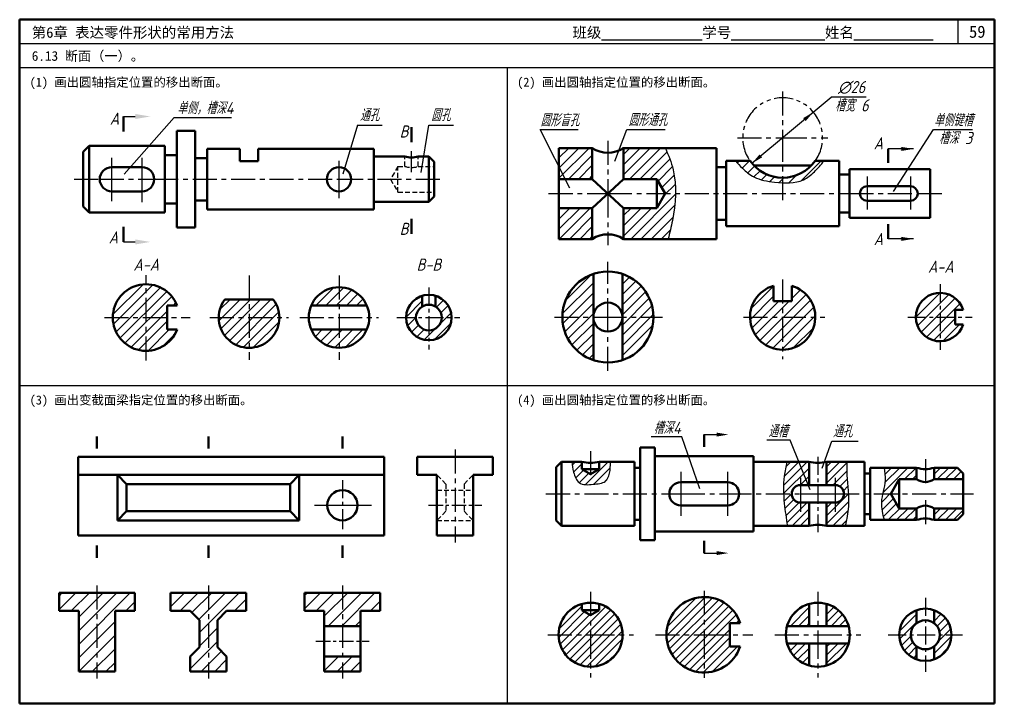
# Model space of a CAD drawing. Header units: millimetres. Extents: x 0 to 322, y 0 to 226.
import ezdxf

# ---------------------------------------------------------------- set-up
doc = ezdxf.new("R2010")
doc.units = ezdxf.units.MM
doc.header["$LTSCALE"] = 0.25
for name, pattern in [('CENTER', [50.800000000000004, 31.75, -6.35, 6.35, -6.35]), ('HIDDEN', [9.524999999999999, 6.35, -3.175]), ('PHANTOM', [63.50000000000001, 31.75, -6.35, 6.35, -6.35, 6.35, -6.35])]:
    doc.linetypes.add(name, pattern=pattern)
for name, color, linetype in [('点画线层', 7, 'CENTER'), ('答案', 1, 'Continuous'), ('细实线层', 7, 'Continuous'), ('虚线层', 7, 'HIDDEN')]:
    doc.layers.add(name, color=color, linetype=linetype)
doc.layers.add('粗实线层', color=7, linetype='Continuous', lineweight=50)
doc.styles.get("Standard").update_dxf_attribs({"font": 'gbeitc.shx', "height": 4, "bigfont": 'gbcbig.shx'})
doc.styles.add('宋体', font='', dxfattribs={"height": 3.5})
doc.styles.get('宋体').set_extended_font_data('SimSun')
doc.dimstyles.new('ISO-25', dxfattribs={"dimtxt": 4, "dimasz": 4, "dimexe": 2, "dimexo": 0, "dimgap": 1.25, "dimtad": 1, "dimtoh": 1, "dimdsep": 46, "dimtxsty": 'Standard', "dimcen": 0, "dimclrd": 256, "dimclre": 256, "dimclrt": 256, "dimadec": 0, "dimazin": 0, "dimtfac": 1, "dimtmove": 0, "dimatfit": 2, "dimfxl": 0, "dimlwd": -1, "dimlwe": -1, "dimarcsym": 0})
pattern_1 = [(45, (0, 0), (-1.683798022700466, 1.683798022700466), [])]
pattern_2 = [(45, (0, 0), (-2.245064030267288, 2.245064030267288), [])]
pattern_3 = [(45, (0, 0), (-1.347038418160373, 1.347038418160373), [])]

msp = doc.modelspace()

# ---------------------------------------------------------------- hatches: boundary and pattern name
at = {"layer": '答案'}
h = msp.add_hatch(dxfattribs=at)
h.set_pattern_fill('ANSI31', color=256, scale=0.75, style=0)
h.set_pattern_definition(pattern_1)
h.paths.add_polyline_path([(189.5215269554851, 141.9158289200978, 0.3218937539892924), (179.2947396792732, 127.6764524537037), (189.5215269554851, 127.6764524537037)])
h.paths.add_polyline_path([(189.5215269554851, 127.6764524537037), (179.2947396792732, 127.6764524537037, 0.3218937539892924), (189.5215269554851, 113.4370759873097)])
h.paths.add_polyline_path([(209.3478748275413, 127.6764524537037), (199.1210875513293, 127.6764524537037), (199.1210875513293, 113.4370759873097, 0.3218937539892924)])
h.paths.add_polyline_path([(199.1210875513293, 141.9158289200978), (199.1210875513293, 127.6764524537037), (209.3478748275413, 127.6764524537037, 0.3218937539892924)])
h = msp.add_hatch(dxfattribs=at)
h.set_pattern_fill('ANSI31', color=256, scale=0.75)
h.set_pattern_definition(pattern_1)
edge = h.paths.add_edge_path()
edge.add_arc((41.82161754618807, 127.521563848832), 10.99999999999989, 21.32368626349817, 338.6763137365019)
edge.add_line((52.06856831214754, 123.521563848832), (48.82161754618795, 123.521563848832))
edge.add_line((48.82161754618795, 123.521563848832), (48.82161754618795, 131.521563848832))
edge.add_line((48.82161754618795, 131.521563848832), (52.06856831214754, 131.521563848832))
h = msp.add_hatch(dxfattribs=at)
h.set_pattern_fill('ANSI31', color=256, scale=0.75)
h.set_pattern_definition(pattern_1)
h.paths.add_polyline_path([(105.5240262443267, 137.521563848832, 0.2982166266986075), (96.358874854415, 131.521563848832), (105.5240262443267, 131.521563848832)])
h.paths.add_polyline_path([(105.5240262443267, 137.521563848832), (105.5240262443267, 131.521563848832), (114.6891776342384, 131.521563848832, 0.2982166266986067)])
h.paths.add_polyline_path([(114.6891776342384, 123.521563848832), (105.5240262443267, 123.521563848832), (105.5240262443267, 117.521563848832, 0.2982166266986067)])
h.paths.add_polyline_path([(105.5240262443267, 123.521563848832), (96.358874854415, 123.521563848832, 0.2982166266986075), (105.5240262443267, 117.521563848832)])
h = msp.add_hatch(dxfattribs=at)
h.set_pattern_fill('ANSI31', color=256, scale=0.75, style=0)
h.set_pattern_definition(pattern_1)
edge = h.paths.add_edge_path()
edge.add_arc((252.0348900661207, 127.6764524537037), 10.77829154053074, 106.1609914818944, 433.8390085181058)
edge.add_line((255.0348900661207, 138.0288226428284), (255.0348900661207, 132.9103822869))
edge.add_line((255.0348900661207, 132.9103822869), (249.0348900661207, 132.9103822869))
edge.add_line((249.0348900661207, 132.9103822869), (249.0348900661207, 138.0288226428284))
h = msp.add_hatch(dxfattribs=at)
h.set_pattern_fill('ANSI31', color=256, scale=0.75, style=0)
h.set_pattern_definition(pattern_1)
edge = h.paths.add_edge_path()
edge.add_arc((304.0429127367289, 127.6764524537037), 8, 17.45677838737463, 342.5432216126254)
edge.add_line((311.6744608937492, 125.2765623047427), (309.042912736729, 125.2765623047427))
edge.add_line((309.0429127367289, 125.2765623047427), (309.0429127367289, 130.0763426026648))
edge.add_line((309.042912736729, 130.0763426026648), (311.6744608937492, 130.0763426026648))
h = msp.add_hatch(dxfattribs=at)
h.set_pattern_fill('ANSI31', color=256, scale=0.75)
h.set_pattern_definition(pattern_1)
edge = h.paths.add_edge_path()
edge.add_line((67.81422403614562, 133.5215638488318), (83.8142240361455, 133.5215638488318))
edge.add_arc((75.81422403614556, 127.521563848832), 9.999999999999886, -216.86989764584382, 36.86989764584382, ccw=False)
h = msp.add_hatch(dxfattribs=at)
h.set_pattern_fill('ANSI31', color=256, scale=0.75)
h.set_pattern_definition(pattern_1)
h.paths.add_polyline_path([(132.9944267196796, 134.6916405569293, 0.3294718003709768), (127.6944267196795, 127.521563848832), (130.9444267196795, 127.521563848832, -0.2624637686990385), (132.9944267196796, 131.1578394159473)])
h.paths.add_polyline_path([(130.9444267196795, 127.521563848832), (127.6944267196795, 127.521563848832, 0.4142135623730951), (135.1944267196795, 120.021563848832), (135.1944267196795, 123.271563848832, -0.4142135623730951)])
h.paths.add_polyline_path([(142.6944267196795, 127.521563848832), (139.4444267196795, 127.521563848832, -0.4142135623730951), (135.1944267196795, 123.271563848832), (135.1944267196795, 120.021563848832, 0.4142135623730951)])
h.paths.add_polyline_path([(137.3944267196795, 134.6916405569293), (137.3944267196795, 131.1578394159473, -0.2624637686990343), (139.4444267196795, 127.521563848832), (142.6944267196795, 127.521563848832, 0.3294718003709746)])
h = msp.add_hatch(dxfattribs=at)
h.set_pattern_fill('ANSI31', color=256, style=0)
h.set_pattern_definition(pattern_2)
h.paths.add_polyline_path([(25.54823529783573, 36.58283889155848), (13.04823529783573, 36.58283889155848), (13.04823529783573, 30.58283889155848), (19.54823529783567, 30.58283889155848), (19.54823529783573, 10.58283889155848), (25.54823529783573, 10.58283889155848)])
h.paths.add_polyline_path([(38.04823529783573, 36.58283889155848), (25.54823529783573, 36.58283889155848), (25.54823529783573, 10.58283889155848), (31.54823529783573, 10.58283889155848), (31.54823529783573, 30.58283889155848), (38.04823529783573, 30.58283889155848)])
h = msp.add_hatch(dxfattribs=at)
h.set_pattern_fill('ANSI31', color=256, style=0)
h.set_pattern_definition(pattern_2)
h.paths.add_polyline_path([(62.40752166073605, 36.58283889155848), (49.90752166073605, 36.58283889155848), (49.90752166073605, 30.58283889155848), (56.40752166073605, 30.58283889155848), (59.40752166073605, 27.58283889155848), (59.40752166073605, 18.58283889155848), (56.40752166073605, 15.58283889155848), (56.40752166073605, 10.58283889155848), (62.40752166073605, 10.58283889155848)])
h.paths.add_polyline_path([(74.90752166073605, 36.58283889155848), (62.40752166073605, 36.58283889155848), (62.40752166073605, 10.58283889155848), (68.40752166073605, 10.58283889155848), (68.40752166073605, 15.58283889155848), (65.40752166073605, 18.58283889155848), (65.40752166073605, 27.58283889155848), (68.40752166073605, 30.58283889155848), (74.90752166073605, 30.58283889155848)])
h = msp.add_hatch(dxfattribs=at)
h.set_pattern_fill('ANSI31', color=256, style=0)
h.set_pattern_definition(pattern_2)
h.paths.add_polyline_path([(106.6483444957292, 36.58283889155848), (94.14834449572925, 36.58283889155848), (94.14834449572925, 30.58283889155848), (100.6483444957292, 30.58283889155848), (100.6483444957292, 25.58283889155848), (106.6483444957292, 25.58283889155848)])
h.paths.add_polyline_path([(119.1483444957292, 36.58283889155848), (106.6483444957292, 36.58283889155848), (106.6483444957292, 25.58283889155848), (112.6483444957292, 25.58283889155848), (112.6483444957292, 30.58283889155848), (119.1483444957292, 30.58283889155848)])
h.paths.add_polyline_path([(106.6483444957292, 15.58283889155848), (100.6483444957292, 15.58283889155848), (100.6483444957292, 10.58283889155848), (106.6483444957292, 10.58283889155848)])
h.paths.add_polyline_path([(112.6483444957292, 15.58283889155848), (106.6483444957292, 15.58283889155848), (106.6483444957292, 10.58283889155848), (112.6483444957292, 10.58283889155848)])
h = msp.add_hatch(dxfattribs=at)
h.set_pattern_fill('ANSI31', color=256, scale=0.6, style=0)
h.set_pattern_definition(pattern_3)
h.paths.add_polyline_path([(188.6120945725111, 29.2089406108848), (185.7320945725111, 30.87170938615091), (185.7320945725111, 32.87139442063894, 0.3354367396454049), (178.0520945725111, 22.71170938615089), (188.6120945725111, 22.71170938615089)])
h.paths.add_polyline_path([(188.6120945725111, 22.71170938615089), (178.0520945725111, 22.71170938615089, 0.4142135623730951), (188.6120945725111, 12.15170938615087)])
h.paths.add_polyline_path([(199.1720945725111, 22.71170938615089), (188.6120945725111, 22.71170938615089), (188.6120945725111, 12.15170938615087, 0.4142135623730951)])
h.paths.add_polyline_path([(191.4920945725112, 32.8713944206389), (191.4920945725112, 30.87170938615091), (188.6120945725111, 29.20894061088475), (188.6120945725111, 22.71170938615089), (199.1720945725111, 22.71170938615089, 0.3354367396454018)])
h = msp.add_hatch(dxfattribs=at)
h.set_pattern_fill('ANSI31', color=256, scale=0.6, style=0)
h.set_pattern_definition(pattern_3)
h.paths.add_polyline_path([(226.13302754544, 35.1917093861509), (226.13302754544, 22.71170938615089), (234.61302754544, 22.71170938615089), (234.61302754544, 26.55170938615088), (238.0075717472189, 26.55170938615088, 0.3253046293250421)])
h.paths.add_polyline_path([(226.13302754544, 35.1917093861509, 0.4142135623730949), (213.65302754544, 22.71170938615089), (226.13302754544, 22.71170938615089)])
h.paths.add_polyline_path([(226.13302754544, 22.71170938615089), (213.65302754544, 22.71170938615089, 0.4142135623730947), (226.13302754544, 10.23170938615088)])
h.paths.add_polyline_path([(234.61302754544, 22.71170938615089), (226.13302754544, 22.71170938615089), (226.13302754544, 10.23170938615088, 0.3253046293250422), (238.0075717472189, 18.87170938615091), (234.61302754544, 18.87170938615091)])
h = msp.add_hatch(dxfattribs=at)
h.set_pattern_fill('ANSI31', color=256, scale=0.6, style=0)
h.set_pattern_definition(pattern_3)
h.paths.add_polyline_path([(266.5339605183691, 32.8713944206389), (266.5339605183689, 25.59170938615087), (273.8136455528571, 25.59170938615087, 0.2602324379690792)])
h.paths.add_polyline_path([(260.773960518369, 32.87139442063894, 0.2602324379690822), (253.4942754838809, 25.59170938615087), (260.773960518369, 25.59170938615087)])
h.paths.add_polyline_path([(260.773960518369, 19.83170938615089), (253.494275483881, 19.83170938615089, 0.2602324379690819), (260.773960518369, 12.55202435166284)])
h.paths.add_polyline_path([(273.8136455528571, 19.83170938615089), (266.5339605183689, 19.83170938615089), (266.5339605183691, 12.55202435166287, 0.2602324379690789)])
h = msp.add_hatch(dxfattribs=at)
h.set_pattern_fill('ANSI31', color=256, scale=0.6, style=0)
h.set_pattern_definition(pattern_3)
h.paths.add_polyline_path([(307.8050972760261, 22.71170938615089), (303.965097276026, 22.71170938615089, -0.2360679774997943), (302.045097276026, 18.87170938615083), (302.0450972760259, 14.56583926688179, 0.3178372451957865)])
h.paths.add_polyline_path([(302.0450972760258, 30.85757950542001), (302.0450972760259, 26.55170938615099, -0.2360679774997983), (303.965097276026, 22.71170938615089), (307.8050972760261, 22.71170938615089, 0.3178372451957884)])
h.paths.add_polyline_path([(296.2850972760259, 26.55170938615082), (296.285097276026, 30.85757950541993, 0.3178372451957808), (290.525097276026, 22.71170938615089), (294.365097276026, 22.71170938615089, -0.2360679774997827)])
h.paths.add_polyline_path([(296.2850972760259, 18.871709386151, -0.2360679774997786), (294.365097276026, 22.71170938615089), (290.525097276026, 22.71170938615089, 0.3178372451957789), (296.2850972760259, 14.56583926688187)])
at = {"layer": '细实线层'}
h = msp.add_hatch(dxfattribs=at)
h.set_pattern_fill('ANSI31', color=256, scale=0.75, style=0)
h.set_pattern_definition([(45, (-19.34194960615639, 107.389026068273), (-1.683798022700466, 1.683798022700466), [])])
edge = h.paths.add_edge_path()
edge.add_line((241.2820066045072, 179.2757587590511), (236.4132365085738, 179.2757587590511))
edge.add_spline(control_points=[(236.4132365085737, 179.2757587590512), (237.1513021273407, 178.445231065762), (238.9995224487967, 176.4594010012315), (243.0260032217477, 173.1812166607505), (250.1734873349313, 172.0655133785301), (257.6946648421977, 171.6076648715149), (262.711604553294, 175.6834316306961), (264.6875872329815, 178.0284817410784), (265.6734656528941, 179.2757587590517)], knot_values=[1.825729373001548, 1.825729373001548, 1.825729373001548, 1.825729373001548, 4.60826116324597, 8.603574888484742, 14.47158877783765, 22.45639026927432, 26.14189400687408, 30.12500893665601, 30.12500893665601, 30.12500893665601, 30.12500893665601], degree=3, periodic=0)
edge.add_line((265.6734656528937, 179.2757587590511), (262.7877735277344, 179.2757587590511))
edge.add_arc((252.0348900661207, 186.9307928710025), 13.19939581928583, 215.44726313146, 324.55273686854, ccw=False)
edge = h.paths.add_edge_path()
edge.add_line((210.4972087969568, 173.2972475164425), (213.2683632440132, 168.4974672185204))
edge.add_line((213.2683632440132, 168.4974672185204), (216.6283660389321, 168.4974672185204))
edge.add_spline(control_points=[(216.628366038932, 168.4974672185185), (216.6685098990447, 171.1680290936223), (216.2213345900468, 176.3564769744761), (214.3366820095101, 181.1861572195877), (213.3162344880304, 183.5240347926544)], knot_values=[2.543468125016538, 2.543468125016538, 2.543468125016538, 2.543468125016538, 9.157321280292559, 15.49042409508464, 15.49042409508464, 15.49042409508464, 15.49042409508464], degree=3, periodic=0)
edge.add_line((213.3162344880304, 183.5240347926544), (199.4736311181576, 183.5240347926544))
edge.add_line((199.4736311181576, 183.5240347926544), (199.4736311181576, 173.2972475164425))
edge.add_line((199.4736311181576, 173.2972475164425), (210.4972087969569, 173.2972475164425))
edge = h.paths.add_edge_path()
edge.add_line((199.4736311181576, 163.6976869205983), (199.4736311181576, 153.4708996443864))
edge.add_line((199.4736311181576, 153.4708996443864), (214.2095625224759, 153.4708996443864))
edge.add_spline(control_points=[(214.2095625224782, 153.4708996443952), (214.7489077349767, 155.4947846003245), (215.9386216401069, 160.3998534568767), (216.5837384711859, 165.5286276334095), (216.628366038932, 168.4974672185185)], knot_values=[15.49042409508463, 15.49042409508463, 15.49042409508463, 15.49042409508463, 20.73436126312571, 28.08692225058365, 28.08692225058365, 28.08692225058365, 28.08692225058365], degree=3, periodic=0)
edge.add_line((216.6283660389321, 168.4974672185204), (213.2683632440132, 168.4974672185204))
edge.add_line((213.2683632440132, 168.4974672185204), (210.4972087969569, 163.6976869205983))
edge.add_line((210.4972087969568, 163.6976869205983), (199.4736311181576, 163.6976869205983))
h.paths.add_polyline_path([(178.1379522765318, 163.6976869205983), (178.1379522765318, 153.4708996443864), (189.1689833886568, 153.4708996443864), (189.1689833886568, 163.6976869205983)])
h.paths.add_polyline_path([(189.1689833886568, 183.5240347926544), (178.1379522765318, 183.5240347926544), (178.1379522765318, 173.2972475164425), (189.1689833886568, 173.2972475164425)])
h = msp.add_hatch(dxfattribs=at)
h.set_pattern_fill('ANSI31', color=256, scale=0.6, style=0)
h.set_pattern_definition([(45, (-126.5419164830599, -47.15710290611037), (-1.347038418160373, 1.347038418160373), [])])
edge = h.paths.add_edge_path()
edge.add_spline(control_points=[(182.369441447731, 79.83622447625261), (182.52975164573, 78.7135864474637), (182.868209298847, 76.34339766804474), (184.5082794176042, 71.99638021993907), (189.2755885983144, 72.38815894330924), (194.9097084238434, 72.95392163894395), (195.1096511154867, 77.19281150578402), (195.2343373236789, 79.83622447625261)], knot_values=[0, 0, 0, 0, 3.487818047014511, 7.363715630234688, 12.08143728670662, 16.11714626258712, 22.80357680642049, 22.80357680642049, 22.80357680642049, 22.80357680642049], degree=3, periodic=0)
edge.add_line((195.2343373236789, 79.83622447625261), (191.4920945725112, 79.83622447625261))
edge.add_line((191.4920945725112, 79.83622447625261), (191.4920945725112, 77.43622447625262))
edge.add_line((191.4920945725112, 77.43622447625262), (188.6120945725111, 75.77345570098647))
edge.add_line((188.6120945725111, 75.77345570098647), (185.7320945725111, 77.43622447625262))
edge.add_line((185.7320945725111, 77.43622447625262), (185.7320945725111, 79.83622447625261))
edge.add_line((185.7320945725111, 79.83622447625261), (182.369441447731, 79.83622447625261))
h = msp.add_hatch(dxfattribs=at)
h.set_pattern_fill('ANSI31', color=256, scale=0.6, style=0)
h.set_pattern_definition([(45, (-114.7359142230324, -47.15710290611037), (-1.347038418160373, 1.347038418160373), [])])
edge = h.paths.add_edge_path()
edge.add_line((260.773960518369, 66.39622447625256), (257.893960518369, 66.39622447625256))
edge.add_arc((257.893960518369, 69.27622447625257), 2.88, 180, 270, ccw=False)
edge.add_line((255.0139605183689, 69.27622447625257), (252.4562849673318, 69.27622447625257))
edge.add_spline(control_points=[(252.456284967332, 69.27622447625257), (252.497390808937, 68.2192007922275), (252.7610761996467, 64.66687840473759), (253.3261823408894, 61.1718610401538), (253.7232319570039, 58.71622447625255)], knot_values=[0, 0, 0, 0, 3.292766572118498, 11.07224256934329, 11.07224256934329, 11.07224256934329, 11.07224256934329], degree=3, periodic=0)
edge.add_line((253.7232319570039, 58.71622447625259), (260.773960518369, 58.71622447625258))
edge.add_line((260.773960518369, 58.71622447625255), (260.773960518369, 66.39622447625256))
edge = h.paths.add_edge_path()
edge.add_spline(control_points=[(272.8329710853272, 58.71622447625255), (273.2859430011714, 60.82883997558012), (274.0360925532921, 64.32746210907501), (273.9180446130018, 67.86959056767378), (273.8219111297603, 69.27622447625257)], knot_values=[0, 0, 0, 0, 6.706919669095909, 11.10707443419778, 11.10707443419778, 11.10707443419778, 11.10707443419778], degree=3, periodic=0)
edge.add_line((273.8219111297603, 69.27622447625257), (272.293960518369, 69.27622447625257))
edge.add_arc((269.4139605183689, 69.27622447625257), 2.88, -90, 0, ccw=False)
edge.add_line((269.4139605183689, 66.39622447625256), (266.5339605183689, 66.39622447625256))
edge.add_line((266.5339605183689, 66.39622447625256), (266.533960518369, 58.71622447625255))
edge.add_line((266.5339605183691, 58.71622447625255), (272.8329710853274, 58.71622447625253))
edge = h.paths.add_edge_path()
edge.add_spline(control_points=[(273.8219111297603, 69.27622447625257), (273.6807252149883, 71.34206967851895), (273.259339412092, 74.86937113291987), (273.326470203991, 78.38634277107998), (273.3541450666404, 79.83622447625258)], knot_values=[11.10707443419778, 11.10707443419778, 11.10707443419778, 11.10707443419778, 17.56933768213819, 22.10204673735379, 22.10204673735379, 22.10204673735379, 22.10204673735379], degree=3, periodic=0)
edge.add_line((273.3541450666404, 79.83622447625258), (266.5339605183692, 79.8362244762526))
edge.add_line((266.5339605183691, 79.83622447625258), (266.533960518369, 72.15622447625256))
edge.add_line((266.5339605183689, 72.15622447625253), (269.4139605183689, 72.15622447625253))
edge.add_arc((269.4139605183689, 69.27622447625257), 2.879999999999993, 0, 90, ccw=False)
edge.add_line((272.293960518369, 69.27622447625257), (273.8219111297603, 69.27622447625257))
edge = h.paths.add_edge_path()
edge.add_line((260.773960518369, 79.83622447625258), (253.5495072965662, 79.83622447625257))
edge.add_spline(control_points=[(253.5495072965662, 79.83622447625258), (253.2164935456549, 78.2758914837791), (252.4747078934591, 74.80026135349947), (252.3800151329867, 71.2374790846386), (252.456284967332, 69.27622447625257)], knot_values=[11.07224256934328, 11.07224256934328, 11.07224256934328, 11.07224256934328, 16.04951410934362, 22.15907788876199, 22.15907788876199, 22.15907788876199, 22.15907788876199], degree=3, periodic=0)
edge.add_line((252.4562849673318, 69.27622447625257), (255.013960518369, 69.27622447625257))
edge.add_arc((257.893960518369, 69.27622447625257), 2.88, 90, 180, ccw=False)
edge.add_line((257.893960518369, 72.15622447625253), (260.773960518369, 72.15622447625253))
edge.add_line((260.773960518369, 72.15622447625253), (260.773960518369, 79.83622447625255))
h = msp.add_hatch(dxfattribs=at)
h.set_pattern_fill('ANSI31', color=256, scale=0.6, style=0)
h.set_pattern_definition([(45, (-111.84784838094, -47.15710290611037), (-1.347038418160373, 1.347038418160373), [])])
edge = h.paths.add_edge_path()
edge.add_line((296.2850972760259, 77.91622447625255), (285.6233560728834, 77.91622447625257))
edge.add_spline(control_points=[(285.6233560728834, 77.91622447625258), (285.8316218664532, 76.52413524532975), (286.2655185672903, 73.62388497275953), (285.4955931738419, 70.76292490245834), (285.1726001073181, 69.27622447625257)], knot_values=[9.112091364901442, 9.112091364901442, 9.112091364901442, 9.112091364901442, 13.46800297061626, 18.18710864191295, 18.18710864191295, 18.18710864191295, 18.18710864191295], degree=3, periodic=0)
edge.add_line((285.1726001073181, 69.27622447625257), (287.7685173390704, 69.27622447625258))
edge.add_line((287.7685173390705, 69.27622447625257), (290.5397986311806, 74.07622447625255))
edge.add_line((290.5397986311806, 74.07622447625256), (296.2850972760259, 74.07622447625258))
edge.add_line((296.2850972760259, 74.07622447625256), (296.2850972760259, 77.91622447625255))
edge = h.paths.add_edge_path()
edge.add_line((296.2850972760259, 64.47622447625257), (290.5397986311806, 64.47622447625257))
edge.add_line((290.5397986311807, 64.47622447625257), (287.7685173390705, 69.27622447625257))
edge.add_line((287.7685173390705, 69.27622447625257), (285.1726001073182, 69.27622447625258))
edge.add_spline(control_points=[(285.1726001073181, 69.27622447625257), (284.9686372825154, 68.3374067430176), (284.4393181992206, 65.46800130210605), (285.1470680063536, 62.57984274512616), (285.6233560728836, 60.63622447625255)], knot_values=[0, 0, 0, 0, 2.980008622537212, 9.11209136490144, 9.11209136490144, 9.11209136490144, 9.11209136490144], degree=3, periodic=0)
edge.add_line((285.6233560728834, 60.63622447625255), (296.2850972760259, 60.63622447625258))
edge.add_line((296.2850972760259, 60.63622447625258), (296.285097276026, 64.47622447625257))
h.paths.add_polyline_path([(311.6597986311807, 64.47622447625257), (302.0450972760259, 64.47622447625257), (302.0450972760259, 60.63622447625255), (309.7397986311805, 60.63622447625258), (311.6597986311807, 62.55622447625247)])
h.paths.add_polyline_path([(309.7397986311805, 77.91622447625251), (302.0450972760259, 77.91622447625255), (302.0450972760259, 74.07622447625256), (311.6597986311806, 74.07622447625256), (311.6597986311806, 75.99622447625266)])

# ---------------------------------------------------------------- linework, layer by layer
at = {"lineweight": 50}
for p, q in [((322, 226), (0, 226)), ((0, 226), (0, 0)), ((322, 0), (322, 226)), ((0, 0), (322, 0))]:
    msp.add_line(p, q, dxfattribs=at)
for p, q in [((310, 218), (310, 226)), ((322, 218), (0, 218)), ((322, 210), (0, 210)), ((161, 210), (161, 0)), ((322, 105), (0, 105)), ((218.45302754544, 76.51971701756909), (218.45302754544, 62.03273193493609)), ((233.8130275454401, 76.51971701756909), (233.8130275454401, 62.03273193493609)), ((257.893960518369, 74.61691638730451), (257.893960518369, 63.33411969085098)), ((269.4139605183689, 74.61691638730451), (269.4139605183689, 63.33411969085098)), ((257.893960518369, 69.2762244762526), (269.4139605183689, 69.2762244762526))]:
    msp.add_line(p, q)
for points in [[(291.0407342798451, 183.936853954923), (291.0407342798451, 182.5369180346957), (295.240542040527, 183.2368859948093)], [(291.0407342798451, 154.2173724724258), (291.0407342798451, 152.8174365521985), (295.240542040527, 153.5174045123122)]]:
    msp.add_solid(points)
at = {"layer": '点画线层'}
for p, q in [((252.0348900661207, 202.2224254881049), (252.0348900661209, 186.9307928710025)), ((237.0731617376329, 186.9307928710025), (252.0348900661207, 186.9307928710025)), ((252.0348900661207, 186.9307928710025), (266.9670752387869, 186.9307928710025)), ((252.0348900661207, 186.9307928710025), (252.0348900661207, 165.2670519725283)), ((194.3213072534072, 185.9294988817353), (194.3213072534072, 168.4974672185204)), ((18.0027672855889, 173.2225790405472), (26.4944267196795, 173.2225790405472)), ((26.4944267196795, 173.2225790405472), (44.49442671967949, 173.2225790405472)), ((44.49442671967949, 173.2225790405472), (105.5240262443267, 173.2225790405472)), ((105.5240262443267, 173.2225790405472), (139.9486086249852, 173.2225790405472)), ((174.7536360753513, 168.4974672185204), (194.3213072534072, 168.4974672185204)), ((194.3213072534072, 168.4974672185204), (194.3213072534072, 151.4790058092042)), ((194.3213072534072, 168.4974672185204), (279.9205230994522, 168.4974672185204)), ((274.0745710694538, 168.4974672185204), (296.6618273567836, 168.4974672185204)), ((296.6618273567836, 168.4974672185204), (304.664877812529, 168.4974672185204)), ((194.3213072534072, 125.9864652488959), (194.3213072534072, 145.9669271916624)), ((41.82161754618801, 113.364263536829), (41.82161754618812, 141.4973597341915)), ((75.81422403614556, 141.4324133721863), (75.81422403614556, 113.5457674406099)), ((105.5240262443267, 141.4324133721863), (105.5240262443267, 113.5457674406099)), ((252.0348900661207, 140.0873761714482), (252.0348900661207, 113.7908749580479)), ((28.01694911892594, 127.521563848832), (56.35284789496484, 127.521563848832)), ((62.82693704902351, 127.521563848832), (88.80151102326761, 127.521563848832)), ((92.53673925720466, 127.521563848832), (118.5113132314488, 127.521563848832)), ((176.6743421947714, 127.6764524537037), (192.5637068991392, 127.6764524537037)), ((192.5637068991392, 127.6764524537037), (212.3578517559866, 127.6764524537037)), ((194.3213072534072, 109.9431953039485), (194.3213072534072, 125.9864652488959)), ((239.0773880532862, 127.6764524537037), (265.9204675617765, 127.6764524537037)), ((143.8438825437767, 83.91643428758664), (143.8438825437767, 53.18544364163449)), ((188.6120945725111, 83.39009070433548), (188.6120945725111, 73.96053443533506)), ((299.165097276026, 80.69975883832052), (299.165097276026, 71.5727871077227)), ((173.8708617130162, 69.2762244762526), (218.45302754544, 69.2762244762526)), ((218.45302754544, 69.2762244762526), (233.8130275454401, 69.2762244762526)), ((233.8130275454401, 69.2762244762526), (257.893960518369, 69.2762244762526)), ((269.4139605183689, 69.2762244762526), (315.1099683813095, 69.2762244762526)), ((299.165097276026, 67.16581843249428), (299.165097276026, 57.99412773749114)), ((106.6483444957292, 62.02882731756137), (106.6483444957292, 57.58242742639095)), ((188.6120945725111, 36.8717093861509), (188.6120945725111, 22.71170938615089)), ((226.13302754544, 37.19869446878388), (226.13302754544, 22.71170938615089)), ((263.653960518369, 36.8717093861509), (263.653960518369, 22.71170938615089)), ((174.4520945725111, 22.71170938615089), (188.6120945725111, 22.71170938615089)), ((188.6120945725111, 22.71170938615089), (188.6120945725111, 8.551709386150861)), ((188.6120945725111, 22.71170938615089), (202.772094572511, 22.71170938615089)), ((210.0530275454402, 22.71170938615089), (226.13302754544, 22.71170938615089)), ((226.13302754544, 22.71170938615089), (226.13302754544, 8.527892683079287)), ((226.13302754544, 22.71170938615089), (242.2130275454401, 22.71170938615089)), ((249.493960518369, 22.71170938615089), (263.653960518369, 22.71170938615089)), ((263.653960518369, 22.71170938615089), (277.8139605183688, 22.71170938615089)), ((263.653960518369, 22.71170938615089), (263.653960518369, 8.551709386150861))]:
    msp.add_line(p, q, dxfattribs=at)
at = {"layer": '点画线层', "ltscale": 0.75}
for p, q in [((304.0429127367289, 138.5371038461527), (304.0429127367289, 116.8332930049108)), ((135.1944267196795, 137.5042748967386), (135.1944267196795, 116.9943405667201)), ((124.5859702488372, 127.521563848832), (145.4746142359859, 127.521563848832)), ((293.3783826276448, 127.6764524537037), (314.6094621705748, 127.6764524537037)), ((263.653960518369, 81.50543495208865), (263.653960518369, 56.56444156313518)), ((106.6483444957292, 73.77320893049375), (106.6483444957292, 62.02882731756137)), ((299.165097276026, 34.9517093861509), (299.165097276026, 10.47170938615086)), ((286.925097276026, 22.71170938615089), (311.4050972760259, 22.71170938615089))]:
    msp.add_line(p, q, dxfattribs=at)
at = {"layer": '点画线层', "ltscale": 0.6}
msp.add_line((135.1095449731987, 65.50624813380284), (152.6368232488908, 65.50624813380284), dxfattribs=at)
at = {"layer": '答案', "lineweight": 50}
for p, q in [((189.5215269554851, 113.4370759873097), (189.5215269554851, 141.9158289200978)), ((199.1210875513293, 113.4370759873097), (199.1210875513293, 141.9158289200978)), ((249.0348900661207, 138.0288226428284), (249.0348900661207, 132.9103822869)), ((255.0348900661207, 138.0288226428284), (255.0348900661207, 132.9103822869)), ((67.81422403614562, 133.5215638488318), (83.8142240361455, 133.5215638488318)), ((132.9944267196796, 131.1578394159473), (132.9944267196796, 134.6916405569293)), ((137.3944267196795, 131.1578394159473), (137.3944267196795, 134.6916405569293)), ((255.0348900661207, 132.9103822869), (249.0348900661207, 132.9103822869)), ((48.82161754618795, 131.521563848832), (52.06856831214754, 131.521563848832)), ((48.82161754618795, 123.521563848832), (48.82161754618795, 131.521563848832)), ((96.358874854415, 131.521563848832), (114.6891776342384, 131.521563848832)), ((309.042912736729, 130.0763426026648), (311.6744608937492, 130.0763426026648)), ((309.0429127367289, 125.2765623047427), (309.0429127367289, 130.0763426026648)), ((48.82161754618795, 123.521563848832), (52.06856831214754, 123.521563848832)), ((96.358874854415, 123.521563848832), (114.6891776342384, 123.521563848832)), ((309.042912736729, 125.2765623047427), (311.6744608937492, 125.2765623047427)), ((13.04823529783573, 36.58283889155848), (38.04823529783573, 36.58283889155848)), ((13.04823529783573, 30.58283889155848), (13.04823529783573, 36.58283889155848)), ((38.04823529783573, 30.58283889155848), (38.04823529783573, 36.58283889155848)), ((49.90752166073605, 36.58283889155848), (74.90752166073605, 36.58283889155848)), ((49.90752166073605, 30.58283889155848), (49.90752166073605, 36.58283889155848)), ((74.90752166073605, 30.58283889155848), (74.90752166073605, 36.58283889155848)), ((94.14834449572925, 36.58283889155848), (119.1483444957292, 36.58283889155848)), ((94.14834449572925, 30.58283889155848), (94.14834449572925, 36.58283889155848)), ((119.1483444957292, 30.58283889155848), (119.1483444957292, 36.58283889155848)), ((185.7320945725111, 32.87139442063894), (185.7320945725111, 30.87170938615091)), ((191.4920945725112, 32.87139442063891), (191.4920945725112, 30.87170938615091)), ((260.773960518369, 32.87139442063894), (260.773960518369, 25.59170938615087)), ((266.5339605183691, 32.8713944206389), (266.5339605183689, 25.59170938615087)), ((13.04823529783573, 30.58283889155848), (19.54823529783567, 30.58283889155848)), ((19.54823529783567, 30.58283889155848), (19.54823529783573, 10.58283889155848)), ((31.54823529783573, 30.58283889155848), (38.04823529783573, 30.58283889155848)), ((31.54823529783573, 30.58283889155848), (31.54823529783573, 10.58283889155848)), ((49.90752166073605, 30.58283889155848), (56.40752166073599, 30.58283889155848)), ((59.40752166073605, 27.58283889155848), (56.40752166073605, 30.58283889155848)), ((65.40752166073605, 27.58283889155848), (68.40752166073605, 30.58283889155848)), ((68.40752166073605, 30.58283889155848), (74.90752166073605, 30.58283889155848)), ((94.14834449572925, 30.58283889155848), (100.6483444957292, 30.58283889155848)), ((100.6483444957292, 30.58283889155848), (100.6483444957292, 10.58283889155848)), ((112.6483444957292, 30.58283889155848), (119.1483444957292, 30.58283889155848)), ((112.6483444957292, 30.58283889155848), (112.6483444957292, 10.58283889155848)), ((185.7320945725111, 30.87170938615091), (191.4920945725112, 30.87170938615091)), ((185.7320945725111, 30.87170938615091), (188.6120945725111, 29.2089406108848)), ((188.6120945725111, 29.20894061088475), (191.4920945725112, 30.87170938615091)), ((296.285097276026, 30.85757950541992), (296.2850972760259, 26.55170938615081)), ((302.0450972760258, 30.85757950542), (302.0450972760259, 26.55170938615099)), ((59.40752166073605, 27.58283889155848), (59.40752166073605, 18.58283889155848)), ((65.40752166073605, 27.58283889155848), (65.40752166073605, 18.58283889155848)), ((234.61302754544, 26.55170938615088), (238.0075717472189, 26.55170938615088)), ((234.61302754544, 18.87170938615091), (234.61302754544, 26.55170938615088)), ((100.6483444957292, 25.58283889155848), (112.6483444957292, 25.58283889155848)), ((253.4942754838809, 25.59170938615087), (273.8136455528571, 25.59170938615087)), ((253.494275483881, 19.83170938615089), (273.8136455528571, 19.83170938615089)), ((260.773960518369, 19.83170938615089), (260.773960518369, 12.55202435166284)), ((266.5339605183689, 19.83170938615089), (266.5339605183691, 12.55202435166287)), ((59.40752166073605, 18.58283889155848), (56.40752166073605, 15.58283889155848)), ((65.40752166073605, 18.58283889155848), (68.40752166073605, 15.58283889155848)), ((234.61302754544, 18.87170938615091), (238.0075717472189, 18.87170938615091)), ((296.2850972760259, 18.87170938615098), (296.2850972760259, 14.56583926688186)), ((302.045097276026, 18.87170938615082), (302.0450972760259, 14.56583926688179)), ((56.40752166073605, 15.58283889155848), (56.40752166073605, 10.58283889155848)), ((68.40752166073605, 15.58283889155848), (68.40752166073605, 10.58283889155848)), ((100.6483444957292, 15.58283889155848), (112.6483444957292, 15.58283889155848)), ((19.54823529783567, 10.58283889155848), (31.54823529783573, 10.58283889155848)), ((56.40752166073599, 10.58283889155848), (68.40752166073605, 10.58283889155848)), ((100.6483444957292, 10.58283889155848), (112.6483444957292, 10.58283889155848))]:
    msp.add_line(p, q, dxfattribs=at)
at = {"layer": '答案', "linetype": 'CENTER'}
for p, q in [((25.54823529783573, 38.99302504534228), (25.54823529783573, 8.262034399390132)), ((62.40752166073605, 38.99302504534228), (62.40752166073605, 8.262034399390132)), ((106.6483444957292, 38.99302504534228), (106.6483444957292, 8.262034399390132))]:
    msp.add_line(p, q, dxfattribs=at)
at = {"layer": '答案', "linetype": 'CENTER', "ltscale": 0.6}
msp.add_line((97.91400692515128, 20.58283889155848), (115.4412852008434, 20.58283889155848), dxfattribs=at)
at = {"layer": '答案', "lineweight": 50}
for centre, radius in [((194.3213072534072, 127.6764524537037), 15.02656757413405), ((105.5240262443267, 127.521563848832), 10), ((135.1944267196795, 127.521563848832), 7.5), ((194.3213072534072, 127.6764524537037), 4.799780297922098), ((135.1944267196795, 127.521563848832), 4.25), ((188.6120945725111, 22.71170938615089), 10.56000000000002), ((263.653960518369, 22.71170938615089), 10.56000000000002), ((299.165097276026, 22.71170938615089), 8.640000000000029), ((299.165097276026, 22.71170938615089), 4.800000000000011)]:
    msp.add_circle(centre, radius, dxfattribs=at)
for centre, radius, start, end in [((41.82161754618807, 127.521563848832), 10.99999999999989, 21.32368626349817, 338.6763137365019), ((252.0348900661207, 127.6764524537037), 10.77829154053074, 106.1609914818944, 73.83900851810583), ((304.0429127367289, 127.6764524537037), 8, 17.45677838737463, 342.5432216126254), ((75.81422403614556, 127.521563848832), 9.999999999999886, 143.1301023541561, 36.86989764584388), ((226.13302754544, 22.71170938615089), 12.48000000000002, 17.9202131393922, 342.0797868606078)]:
    msp.add_arc(centre, radius, start, end, dxfattribs=at)
at = {"layer": '粗实线层'}
for p, q in [((34.37436160279537, 188.9460922685956), (34.37436160279537, 193.9460922685956)), ((129.4944267196795, 185.4457415168576), (129.4944267196795, 190.4457415168576)), ((51.99442671967972, 189.2225790405472), (57.99442671967972, 189.2225790405473)), ((51.9944267196795, 157.2225790405472), (51.99442671967972, 189.2225790405472)), ((57.99442671967927, 157.2225790405472), (57.99442671967972, 189.2225790405472)), ((22.99442671967961, 184.2225790405473), (20.99442671967961, 182.2225790405472)), ((22.99442671967961, 184.2225790405471), (47.9944267196795, 184.2225790405471)), ((22.99442671967961, 162.2225790405472), (22.99442671967961, 184.2225790405471)), ((47.9944267196795, 162.2225790405472), (47.99442671967961, 184.2225790405471)), ((20.99442671967961, 164.2225790405474), (20.99442671967961, 182.2225790405472)), ((47.9944267196795, 181.2225790405472), (51.99442671967961, 181.2225790405471)), ((61.9944267196795, 183.2225790405471), (72.81422403614556, 183.2225790405471)), ((61.9944267196795, 163.2225790405472), (61.99442671967961, 183.2225790405472)), ((72.81422403614556, 183.2225790405471), (72.81422403614556, 179.2225790405471)), ((78.81422403614556, 183.2225790405471), (116.9944267196794, 183.2225790405471)), ((78.81422403614556, 179.2225790405471), (78.81422403614556, 183.2225790405471)), ((116.9944267196794, 163.2225790405472), (116.9944267196796, 183.2225790405472)), ((116.9944267196797, 180.7225790405472), (127.2944267196796, 180.7225790405473)), ((131.6944267196795, 180.7225790405472), (135.1944267196795, 180.7225790405472)), ((135.1944267196795, 165.7225790405472), (135.1944267196795, 180.7225790405472)), ((135.1944267196795, 180.7225790405472), (136.9944267196795, 178.9225790405471)), ((178.1379522765318, 153.4708996443864), (178.1379522765318, 183.5240347926544)), ((178.1379522765318, 183.5240347926544), (189.1689833886568, 183.5240347926544)), ((189.1689833886568, 183.5240347926544), (189.1689833886568, 173.2972475164426)), ((199.1210875513293, 183.5240347926544), (199.4736311181576, 183.5240347926544)), ((199.4736311181576, 183.5240347926544), (230.191509280066, 183.5240347926544)), ((199.4736311181576, 183.5240347926544), (199.4736311181576, 173.2972475164425)), ((230.191509280066, 183.5240347926544), (230.191509280066, 153.4708996443864)), ((286.8643544215803, 178.5924078538992), (286.8643544215803, 183.2368859948093)), ((30.4944267196795, 177.2225790405472), (40.4944267196795, 177.2225790405472)), ((57.99442671967961, 180.2225790405473), (61.9944267196795, 180.2225790405472)), ((72.81422403614556, 179.2225790405471), (78.81422403614556, 179.2225790405471)), ((136.9944267196795, 167.5225790405472), (136.9944267196795, 178.9225790405471)), ((136.9944267196795, 167.7225790405473), (136.9944267196795, 178.7225790405469)), ((233.343252539322, 177.1975743513183), (230.191509280066, 177.1975743513183)), ((241.2820066045072, 179.2757587590511), (233.343252539322, 179.2757587590511)), ((233.343252539322, 179.2757587590511), (233.343252539322, 168.4974672185204)), ((242.5511693585396, 177.7502105618689), (261.5186107737019, 177.7502105618689)), ((270.7265275929195, 179.2757587590511), (262.7877735277343, 179.2757587590511)), ((270.7265275929195, 168.4974672185204), (270.7265275929195, 179.2757587590511)), ((274.0745710694538, 174.7861137902886), (270.7265275929195, 174.7861137902886)), ((300.7018082061245, 176.4974672185204), (274.0745710694538, 176.4974672185204)), ((274.0745710694538, 176.4974672185204), (274.0745710694538, 168.4974672185204)), ((300.7018082061245, 168.4974672185204), (300.7018082061245, 176.4974672185204)), ((178.1379522765318, 173.2972475164425), (189.1689833886569, 173.2972475164425)), ((189.1689833886568, 173.2972475164425), (199.4736311181576, 163.6976869205983)), ((199.4736311181576, 173.2972475164425), (189.1689833886568, 163.6976869205983)), ((199.4736311181577, 173.2972475164425), (210.4972087969568, 173.2972475164425)), ((210.4972087969568, 173.2972475164425), (213.2683632440132, 168.4974672185204)), ((210.4972087969568, 173.2972475164425), (210.4972087969568, 168.4974672185204)), ((279.9205230994522, 170.8973573674814), (294.2619372078226, 170.8973573674814)), ((30.4944267196795, 169.2225790405472), (40.4944267196795, 169.2225790405472)), ((135.1944267196795, 165.7225790405472), (136.9944267196795, 167.5225790405472)), ((210.4972087969568, 163.6976869205983), (213.2683632440132, 168.4974672185204)), ((210.4972087969568, 163.6976869205983), (210.4972087969568, 168.4974672185204)), ((233.343252539322, 157.7191756779896), (233.343252539322, 168.4974672185204)), ((270.7265275929195, 168.4974672185204), (270.7265275929195, 157.7191756779896)), ((274.0745710694538, 160.4974672185204), (274.0745710694538, 168.4974672185204)), ((300.7018082061245, 168.4974672185204), (300.7018082061245, 160.4974672185204)), ((22.99442671967961, 162.2225790405471), (20.99442671967961, 164.2225790405474)), ((47.99442671967938, 165.2225790405471), (51.99442671967961, 165.2225790405471)), ((57.9944267196795, 166.2225790405471), (61.99442671967938, 166.2225790405473)), ((116.9944267196795, 165.7225790405471), (135.1944267196795, 165.7225790405472)), ((279.9205230994522, 166.0975770695593), (294.2619372078226, 166.0975770695593)), ((22.99442671967961, 162.2225790405471), (47.9944267196795, 162.2225790405472)), ((61.9944267196795, 163.2225790405472), (116.9944267196794, 163.2225790405472)), ((178.1379522765318, 163.6976869205983), (189.1689833886568, 163.6976869205983)), ((189.1689833886568, 163.6976869205983), (189.1689833886568, 153.4708996443864)), ((199.4736311181576, 163.6976869205984), (199.4736311181576, 153.4708996443864)), ((199.4736311181577, 163.6976869205983), (210.4972087969568, 163.6976869205983)), ((274.0745710694538, 162.2088206467522), (270.7265275929195, 162.2088206467522)), ((129.4944267196795, 160.1660000727623), (129.4944267196795, 155.1660000727623)), ((233.343252539322, 159.7973600857225), (230.191509280066, 159.7973600857225)), ((300.7018082061245, 160.4974672185204), (274.0745710694538, 160.4974672185204)), ((286.8643544215803, 158.4025265831416), (286.8643544215803, 153.5174045123122)), ((34.37436160279537, 157.4990658124987), (34.37436160279537, 152.4990658124987)), ((51.99442671967961, 157.2225790405472), (57.99442671967915, 157.2225790405472)), ((270.7265275929195, 157.7191756779896), (233.343252539322, 157.7191756779896)), ((189.1689833886569, 153.4708996443864), (178.1379522765318, 153.4708996443864)), ((230.191509280066, 153.4708996443864), (199.4736311181576, 153.4708996443864)), ((25.54823529783573, 84.21781844880115), (25.54823529783573, 88.21781844880115)), ((62.40752166073605, 84.21781844880115), (62.40752166073605, 88.21781844880115)), ((106.6483444957292, 84.21781844880115), (106.6483444957292, 88.21781844880115)), ((226.13302754544, 84.85185799464224), (226.13302754544, 88.85185799464224)), ((205.0130275454401, 84.63622447625261), (209.8130275454401, 84.63622447625261)), ((205.01302754544, 53.91622447625258), (205.0130275454401, 84.63622447625261)), ((209.8130275454399, 53.91622447625258), (209.8130275454401, 84.63622447625261)), ((19.37977569449561, 81.50624813380284), (120.4658678210209, 81.50624813380284)), ((19.37977569449561, 55.50624813380284), (19.37977569449561, 81.50624813380284)), ((120.4658678210209, 55.50624813380284), (120.4658678210209, 81.50624813380284)), ((131.3438825437767, 81.50624813380284), (156.3438825437767, 81.50624813380284)), ((131.3438825437767, 75.50624813380284), (131.3438825437767, 81.50624813380284)), ((156.3438825437767, 75.50624813380284), (156.3438825437767, 81.50624813380284)), ((209.8130275454399, 81.75622447625261), (242.45302754544, 81.75622447625261)), ((242.45302754544, 56.79622447625263), (242.45302754544, 81.75622447625261)), ((179.012094572511, 79.83622447625261), (177.284094572511, 78.10822447625262)), ((177.284094572511, 60.44422447625269), (177.2840945725111, 78.10822447625264)), ((179.012094572511, 79.83622447625261), (185.7320945725111, 79.83622447625261)), ((179.012094572511, 58.71622447625259), (179.012094572511, 79.83622447625261)), ((185.7320945725111, 79.83622447625261), (185.7320945725111, 77.43622447625262)), ((185.7320945725111, 77.43622447625262), (191.4920945725112, 77.43622447625262)), ((185.7320945725111, 77.43622447625262), (188.6120945725111, 75.7734557009865)), ((188.6120945725111, 75.77345570098646), (191.4920945725112, 77.43622447625262)), ((191.4920945725112, 79.83622447625261), (203.0930275454399, 79.8362244762526)), ((191.4920945725112, 79.83622447625261), (191.4920945725112, 77.43622447625262)), ((203.0930275454399, 58.71622447625259), (203.0930275454399, 79.83622447625261)), ((203.0930275454399, 77.91622447625258), (205.01302754544, 77.91622447625258)), ((242.45302754544, 79.83622447625262), (260.773960518369, 79.83622447625261)), ((260.773960518369, 79.83622447625261), (260.773960518369, 72.15622447625258)), ((266.5339605183691, 79.83622447625261), (279.0197986311806, 79.83622447625261)), ((266.5339605183691, 79.83622447625261), (266.5339605183689, 72.15622447625258)), ((279.0197986311806, 58.71622447625259), (279.0197986311806, 79.83622447625261)), ((280.9397986311806, 77.91622447625262), (296.2850972760259, 77.91622447625258)), ((280.9397986311806, 60.63622447625255), (280.9397986311806, 77.91622447625262)), ((296.2850972760259, 77.91622447625258), (296.2850972760259, 74.0762244762526)), ((302.0450972760259, 77.91622447625258), (309.7397986311805, 77.91622447625255)), ((302.0450972760259, 77.91622447625258), (302.0450972760259, 74.0762244762526)), ((309.7397986311805, 77.91622447625255), (311.6597986311807, 75.99622447625256)), ((19.37977569449561, 75.50624813380284), (120.4658678210209, 75.50624813380284)), ((32.37977569449561, 60.50624813380284), (32.37977569449561, 75.50624813380284)), ((35.37977569449561, 72.50624813380284), (32.37977569449561, 75.50624813380284)), ((89.3797756944956, 72.50624813380284), (92.3797756944956, 75.50624813380284)), ((92.3797756944956, 60.50624813380284), (92.3797756944956, 75.50624813380284)), ((131.3438825437767, 75.50624813380284), (137.8438825437766, 75.50624813380284)), ((137.8438825437766, 75.50624813380284), (137.8438825437767, 55.50624813380284)), ((149.8438825437767, 75.50624813380284), (156.3438825437767, 75.50624813380284)), ((149.8438825437767, 75.50624813380284), (149.8438825437767, 55.50624813380284)), ((279.0197986311806, 75.99622447625262), (280.9397986311806, 75.99622447625262)), ((287.7685173390705, 69.2762244762526), (290.5397986311806, 74.0762244762526)), ((290.5397986311806, 74.0762244762526), (296.2850972760259, 74.0762244762526)), ((290.5397986311806, 64.4762244762526), (290.5397986311806, 74.0762244762526)), ((302.0450972760259, 74.0762244762526), (311.6597986311805, 74.0762244762526)), ((311.6597986311807, 62.55622447625254), (311.6597986311806, 75.99622447625269)), ((35.37977569449561, 72.50624813380284), (89.3797756944956, 72.50624813380284)), ((35.37977569449561, 63.50624813380284), (35.37977569449561, 72.50624813380284)), ((89.3797756944956, 63.50624813380284), (89.3797756944956, 72.50624813380284)), ((218.45302754544, 73.11622447625258), (233.8130275454401, 73.11622447625258)), ((257.893960518369, 72.15622447625258), (269.4139605183689, 72.15622447625258)), ((290.5397986311807, 64.4762244762526), (287.7685173390705, 69.2762244762526)), ((218.45302754544, 65.43622447625262), (233.8130275454401, 65.43622447625262)), ((257.893960518369, 66.3962244762526), (269.4139605183689, 66.3962244762526)), ((260.773960518369, 66.3962244762526), (260.773960518369, 58.71622447625259)), ((266.5339605183689, 66.3962244762526), (266.5339605183691, 58.71622447625259)), ((290.5397986311807, 64.4762244762526), (296.2850972760259, 64.4762244762526)), ((296.2850972760259, 64.4762244762526), (296.2850972760259, 60.63622447625258)), ((302.0450972760259, 64.47622447625257), (311.6597986311806, 64.4762244762526)), ((302.0450972760259, 64.47622447625257), (302.0450972760259, 60.63622447625258)), ((35.37977569449561, 63.50624813380284), (32.37977569449561, 60.50624813380284)), ((35.37977569449561, 63.50624813380284), (89.3797756944956, 63.50624813380284)), ((89.3797756944956, 63.50624813380284), (92.3797756944956, 60.50624813380284)), ((279.0197986311806, 62.55622447625257), (280.9397986311806, 62.55622447625257)), ((309.7397986311805, 60.63622447625261), (311.6597986311807, 62.55622447625257)), ((32.37977569449561, 60.50624813380284), (92.3797756944956, 60.50624813380284)), ((179.012094572511, 58.71622447625259), (177.284094572511, 60.44422447625269)), ((179.012094572511, 58.71622447625259), (203.0930275454399, 58.71622447625259)), ((203.0930275454399, 60.63622447625261), (205.01302754544, 60.63622447625261)), ((242.45302754544, 58.71622447625259), (260.773960518369, 58.71622447625259)), ((266.5339605183691, 58.71622447625259), (279.0197986311806, 58.71622447625256)), ((280.9397986311806, 60.63622447625255), (296.2850972760259, 60.63622447625261)), ((302.0450972760259, 60.63622447625258), (309.7397986311805, 60.63622447625261)), ((19.37977569449561, 55.50624813380284), (120.4658678210209, 55.50624813380284)), ((137.8438825437766, 55.50624813380284), (149.8438825437767, 55.50624813380284)), ((209.8130275454399, 56.79622447625259), (242.45302754544, 56.79622447625259)), ((25.54823529783573, 52.18117114683662), (25.54823529783573, 48.18117114683662)), ((62.40752166073605, 52.18117114683662), (62.40752166073605, 48.18117114683662)), ((106.6483444957292, 52.18117114683662), (106.6483444957292, 48.18117114683662)), ((205.0130275454401, 53.91622447625258), (209.8130275454399, 53.91622447625258)), ((226.13302754544, 53.70059095786294), (226.13302754544, 49.70059095786294))]:
    msp.add_line(p, q, dxfattribs=at)
for centre, radius in [((105.5240262443267, 173.2225790405472), 4), ((106.6483444957292, 65.50624813380284), 5)]:
    msp.add_circle(centre, radius, dxfattribs=at)
for centre, radius, start, end in [((129.4944267196797, 188.8561652860472), 8.425866436930278, 254.8646135501569, 285.1353864498413), ((194.3213072534072, 191.4054986536459), 9.416151751081282, 236.8262805244382, 303.1737194755618), ((30.4944267196795, 173.2225790405472), 4, 90, 270), ((40.4944267196795, 173.2225790405472), 4, 270, 90), ((252.0348900661207, 186.9307928710025), 13.19939581928582, 215.4472631314598, 324.5527368685402), ((279.9205230994522, 168.4974672185204), 2.399890148961059, 90, 270), ((294.2619372078226, 168.4974672185204), 2.399890148961059, 270, 90), ((194.3213072534072, 145.5894357833949), 9.416151751081282, 56.82628052443819, 123.1737194755618), ((218.45302754544, 69.2762244762526), 3.84, 90, 270), ((233.8130275454401, 69.2762244762526), 3.84, 270, 90), ((257.893960518369, 69.2762244762526), 2.88, 90, 270), ((269.4139605183689, 69.2762244762526), 2.88, 270, 90)]:
    msp.add_arc(centre, radius, start, end, dxfattribs=at)
for points in [[(185.7320945725111, 79.83622447625261), (188.6120945725111, 79.47948947347246), (191.4920945725112, 79.83622447625261)], [(260.773960518369, 79.83622447625261), (263.653960518369, 79.47948947347246), (266.5339605183691, 79.83622447625261)], [(296.2850972760259, 77.91622447625258), (299.165097276026, 77.42209459552164), (302.0450972760259, 77.91622447625258)], [(296.2850972760259, 74.0762244762526), (299.165097276026, 73.11622447625258), (302.0450972760259, 74.0762244762526)], [(296.2850972760259, 64.4762244762526), (299.165097276026, 65.43622447625262), (302.0450972760259, 64.4762244762526)], [(260.773960518369, 58.71622447625259), (263.653960518369, 59.07295947903275), (266.5339605183691, 58.71622447625259)], [(296.2850972760259, 60.63622447625261), (299.165097276026, 61.13035435698356), (302.0450972760259, 60.63622447625261)]]:
    msp.add_spline(points, degree=3, dxfattribs=at)
at = {"layer": '细实线层'}
for p, q in [((241.8933167038827, 178.4825658538988), (268.0770152027523, 200.2943519707847)), ((279.5739608875446, 200.2943519707847), (268.0770152027523, 200.2943519707847)), ((34.37436160279537, 193.9460922685956), (38.24843151627215, 193.9460922685957)), ((34.53486631676617, 174.8442336908962), (51.12424679445019, 193.5833506091775)), ((51.12424679445019, 193.5833506091775), (70.05078780660995, 193.5833506091775)), ((111.6172371670526, 191.0607770572097), (106.7486157273162, 174.8442336908962)), ((111.6172371670526, 191.0607770572097), (119.7633188233568, 191.0607770572097)), ((132.6085028423564, 175.4411312122163), (135.1607489064529, 191.0607770572097)), ((135.1607489064529, 191.0607770572097), (143.3068305627571, 191.0607770572097)), ((171.9633829709136, 189.6390512551723), (184.5370766335865, 189.6390512551723)), ((181.7876661620343, 170.3029670410298), (171.9633829709136, 189.6390512551723)), ((196.6668282499539, 179.1913252193749), (200.6230426114113, 189.6390512551723)), ((200.6230426114113, 189.6390512551723), (213.2379841121328, 189.6390512551723)), ((288.6844329084643, 169.2166908339696), (301.8970340237812, 189.6390512551723)), ((301.8970340237812, 189.6390512551723), (314.7780148022606, 189.6390512551723)), ((129.4944267196795, 175.5794590583036), (129.4944267196795, 182.455501818011)), ((30.4944267196795, 166.0152262590092), (30.4944267196795, 180.2497481463339)), ((40.4944267196795, 165.6548589075067), (40.4944267196795, 180.2497481463339)), ((105.5240262443267, 166.9161456834905), (105.5240262443267, 179.3488287218525)), ((279.9205230994522, 174.139004996389), (279.9205230994522, 163.2239417197706)), ((294.2619372078226, 174.139004996389), (294.2619372078226, 163.2239417197706)), ((34.37436160279537, 152.4990658124987), (38.24843151627215, 152.4990658124986)), ((218.7093830595918, 88.12493177187952), (208.5747352942196, 88.12493177187952)), ((224.6579815974483, 70.96192965768313), (218.7093830595918, 88.12493177187952)), ((226.13302754544, 88.85185799464224), (230.2843736945416, 88.85185799464224)), ((254.5623017956862, 86.99573932786117), (246.8296600608332, 86.99573932786119)), ((261.129751123028, 70.59066951564243), (254.5623017956862, 86.99573932786117)), ((265.0490358878449, 77.78773239662307), (268.2268345751547, 86.6782219177023)), ((268.2268345751547, 86.6782219177023), (277.0187421350176, 86.6782219177023)), ((97.37605909943215, 65.50624813380284), (116.290286707664, 65.50624813380284)), ((226.13302754544, 49.70059095786294), (230.2843736945416, 49.70059095786294))]:
    msp.add_line(p, q, dxfattribs=at)
at = {"layer": '细实线层', "linetype": 'PHANTOM', "ltscale": 0.8}
msp.add_arc((252.0348900661207, 186.9307928710025), 13.19939581928582, 324.5527368685402, 215.4472631314598, dxfattribs=at)
at = {"layer": '细实线层'}
for points, knots in [([(213.3162344880304, 183.5240347926544), (214.3366820095101, 181.1861572195877), (217.2916265621985, 173.6137072736909), (216.5632867627613, 162.9752839243984), (214.7489077349767, 155.4947846003245), (214.2095625224782, 153.4708996443952)], [2.543468125016539, 2.543468125016539, 2.543468125016539, 2.543468125016539, 8.876570939808618, 22.84298508254258, 28.08692225058365, 28.08692225058365, 28.08692225058365, 28.08692225058365]), ([(236.4132365085737, 179.2757587590512), (237.1513021273407, 178.445231065762), (238.9995224487967, 176.4594010012315), (243.0260032217477, 173.1812166607505), (250.1734873349313, 172.0655133785301), (257.6946648421977, 171.6076648715149), (262.711604553294, 175.6834316306961), (264.6875872329815, 178.0284817410784), (265.6734656528941, 179.2757587590517)], [1.825729373001548, 1.825729373001548, 1.825729373001548, 1.825729373001548, 4.60826116324597, 8.603574888484742, 14.47158877783765, 22.45639026927432, 26.14189400687408, 30.12500893665601, 30.12500893665601, 30.12500893665601, 30.12500893665601])]:
    msp.add_open_spline(points, degree=3, knots=knots, dxfattribs=at)
for points in [[(182.369441447731, 79.83622447625261), (182.9987026004227, 76.4056406876252), (184.8165676077842, 72.98249171473161), (189.5010684987374, 72.42360976780223), (193.41647133557, 73.40165248840566), (195.2343373236789, 79.83622447625261)], [(253.7232319570039, 58.71622447625259), (252.6808830136303, 66.11142346770636), (252.6808830136303, 75.13766060518178), (253.5495072965662, 79.83622447625261)], [(272.8329710853272, 58.71622447625259), (273.8753200287008, 65.06993448273332), (273.3541450666404, 75.4848237832456), (273.3541450666404, 79.83622447625261)], [(285.6233560728836, 60.63622447625258), (284.75473142622, 66.45858643543104), (285.9708051556897, 73.74900884422912), (285.6233560728834, 77.91622447625262)]]:
    msp.add_spline(points, degree=3, dxfattribs=at)
for points in [[(38.24843151627215, 193.1127589352623), (38.24843151627215, 194.7794256019291), (43.24843151627215, 193.9460922685957)], [(38.24843151627215, 153.332399145832), (38.24843151627215, 151.6657324791653), (43.24843151627215, 152.4990658124986)], [(230.2843736945416, 89.49185799464227), (230.2843736945416, 88.21185799464224), (234.1243736945415, 88.85185799464224)], [(230.2843736945416, 49.06059095786293), (230.2843736945416, 50.34059095786296), (234.1243736945415, 49.70059095786294)]]:
    msp.add_solid(points, dxfattribs=at)
at = {"layer": '细实线层', "lineweight": 30}
for points in [[(259.6357985480523, 192.429641198901), (258.8165765342726, 193.4130664946332), (262.1764634283591, 195.3790198881063)], [(245.2532035979692, 180.4485192473719), (244.4339815841894, 181.4319445431041), (241.8933167038827, 178.4825658538988)]]:
    msp.add_solid(points, dxfattribs=at)
at = {"layer": '虚线层'}
for p, q in [((127.2944267196796, 177.4725790405472), (127.2944267196796, 180.7225790405472)), ((131.6944267196795, 177.4725790405472), (131.6944267196795, 180.7225790405472)), ((124.9944267196795, 177.4725790405472), (122.5406880756236, 173.2225790405472)), ((124.9944267196795, 177.4725790405472), (127.2944267196796, 177.4725790405472)), ((124.9944267196795, 168.9725790405472), (124.9944267196795, 177.4725790405472)), ((131.6944267196795, 177.4725790405472), (136.9944267196795, 177.4725790405472)), ((122.5406880756236, 173.2225790405472), (124.9944267196795, 168.9725790405472)), ((124.9944267196795, 168.9725790405472), (136.9944267196795, 168.9725790405472)), ((140.8438825437767, 72.50624813380284), (137.8438825437767, 75.50624813380284)), ((146.8438825437767, 72.50624813380284), (149.8438825437767, 75.50624813380284)), ((140.8438825437767, 72.50624813380284), (140.8438825437767, 63.50624813380284)), ((146.8438825437767, 72.50624813380284), (146.8438825437767, 63.50624813380284)), ((137.8438825437766, 70.50624813380284), (149.8438825437767, 70.50624813380284)), ((140.8438825437767, 63.50624813380284), (137.8438825437767, 60.50624813380284)), ((146.8438825437767, 63.50624813380284), (149.8438825437767, 60.50624813380284)), ((137.8438825437766, 60.50624813380284), (149.8438825437767, 60.50624813380284))]:
    msp.add_line(p, q, dxfattribs=at)
msp.add_arc((129.4944267196797, 183.8705004026268), 6.765604019993756, 251.023869704112, 288.9761302958865, dxfattribs=at)

# ---------------------------------------------------------------- texts
at = {"style": '宋体'}
for s, height, p in [('第6章 表达零件形状的常用方法', 3.5, (4.054244886859237, 219.9634370107242)), ('班级%%U              %%U学号%%U             %%U姓名%%U           ', 3.5, (182.6129724781542, 219.9634370107242)), ('59', 4, (313.5952640920843, 219.9634370107242)), ('6.13 断面（一）。', 3.2, (4.054244886859237, 212.3558677604839)), ('(1) 画出圆轴指定位置的移出断面。', 3, (3.334281743004453, 203.7867337225044)), ('(2) 画出圆轴指定位置的移出断面。', 3, (164.3342817430045, 203.7867337225044)), ('(3) 画出变截面梁指定位置的移出断面。', 3, (3.334281743004453, 98.78673372250445)), ('(4) 画出圆轴指定位置的移出断面。', 3, (164.3342817430045, 98.78673372250445))]:
    msp.add_text(s, height=height, dxfattribs=at).set_placement(p)
at = {"layer": '答案'}
for s, p in [('A-A', (37.60793241008344, 143.0014248096549)), ('B-B', (131.1423104219306, 143.0014248096549)), ('A-A', (300.0146057494474, 142.3008649849679))]:
    msp.add_text(s, height=4, dxfattribs=at).set_placement(p)
at = {"layer": '细实线层'}
for s, p in [('∅26', (270.326193580762, 201.6735728913085)), ('槽宽 6', (269.3737749722548, 195.6287691840041)), ('单侧，槽深4', (52.09659674472937, 194.7498163106077)), ('通孔', (112.4092699315745, 192.4209279638258)), ('圆孔', (135.9527816709747, 192.4209279638258)), ('A', (29.84574278640878, 191.2657788234401)), ('圆形盲孔', (172.0763142015277, 190.7393418010014)), ('圆形通孔', (201.1285058330226, 190.8493264542345)), ('单侧键槽', (302.0099652543952, 190.7393418010014)), ('B', (125.5530619231339, 186.9996910640749)), ('A', (282.0975829434007, 183.0919526648519)), ('槽深 3', (303.6954882694507, 184.8448636020146)), ('B', (125.5530619231339, 154.8297983426685)), ('A', (29.46441110874378, 151.9961808903633)), ('A', (282.0975829434007, 151.4322128296068)), ('槽深4', (209.4390782338694, 89.07748468123283)), ('通槽', (247.2533663908371, 87.9482922372145)), ('通孔', (268.6505409051586, 87.9482922372145))]:
    msp.add_text(s, height=4, dxfattribs=at).set_placement(p)

# ---------------------------------------------------------------- leaders
for points in [[(295.240542040527, 183.2368859948093), (286.8643544215803, 183.2368859948093)], [(295.240542040527, 153.5174045123122), (286.8643544215803, 153.5174045123122)]]:
    msp.add_leader(points, dimstyle='ISO-25', override={"dimgap": 0.625, "dimtad": 0}, dxfattribs=at)

doc.saveas('drawing.dxf')
